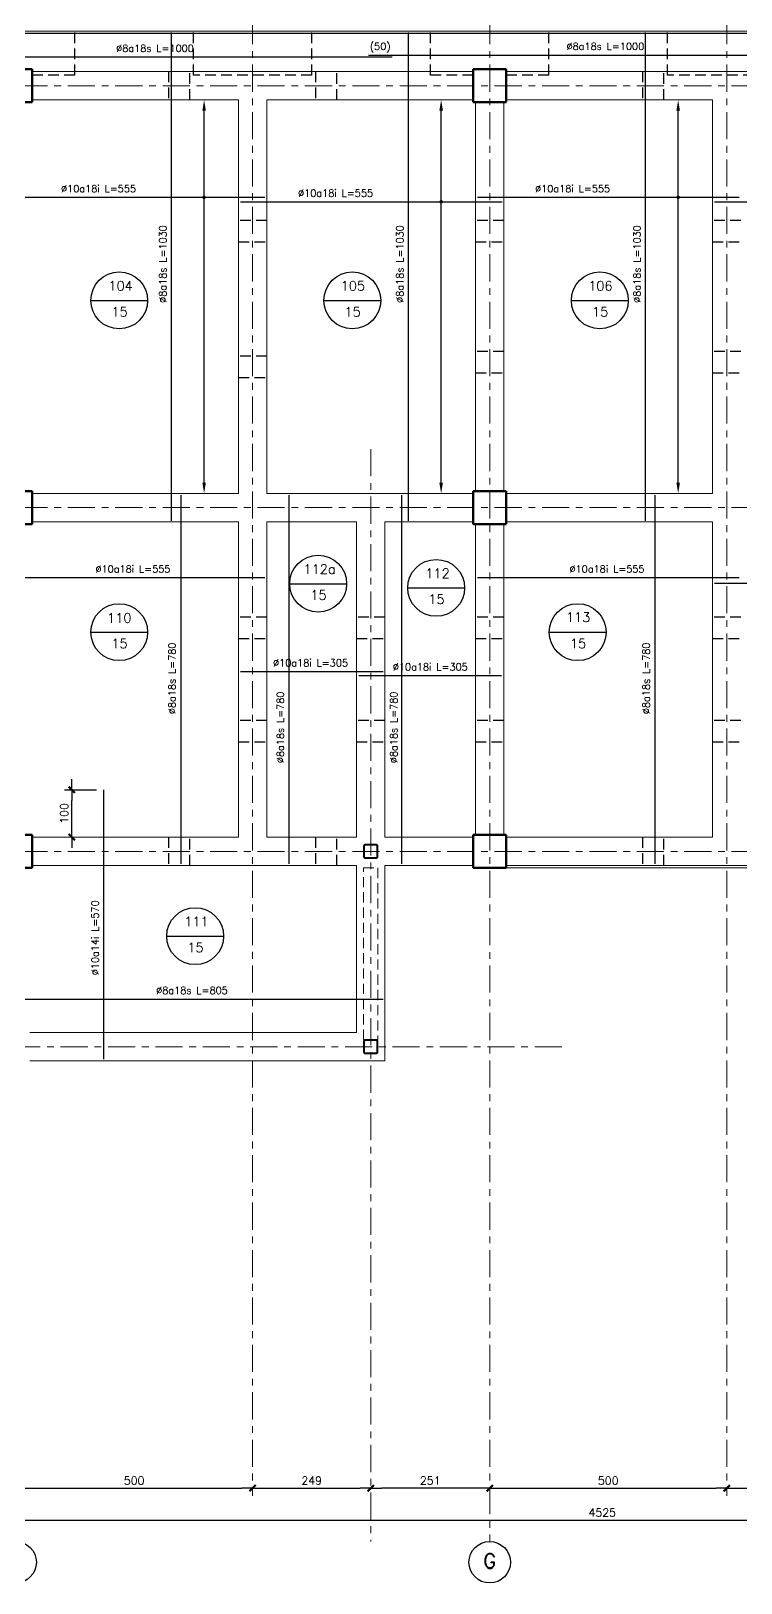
# Model space of a CAD drawing. Extents: x -4 to 6083, y -4 to 8618.
# Drawn here: x 1968 to 3465, y 3538 to 6811 of the extents above; entities that cross this region are included whole.
import ezdxf
from ezdxf.enums import TextEntityAlignment as Align
from ezdxf.xclip import XClip

# ---------------------------------------------------------------- set-up
doc = ezdxf.new("R2010")
doc.units = 0
doc.header["$LTSCALE"] = 45
doc.header["$MEASUREMENT"] = 0
doc.header["$XCLIPFRAME"] = 0
for name, pattern in [('2017_67-101$0$DASHED', [0.75, 0.5, -0.25]), ('2017_67-101$0$Grid Line', [2.2225, 1.27, -0.3175, 0.3175, -0.3175]), ('2017_67-101$0$RLE-PROYECCION', [0.71438, 0.47625, -0.23813])]:
    doc.linetypes.add(name, pattern=pattern)
doc.layers.get('0').update_dxf_attribs({"linetype": 'CONTINUOUS'})
for name, color, linetype in [('2017_67-101$0$RLA-COTAS', 2, 'CONTINUOUS'), ('2017_67-101$0$RLA-SEGMENTOS1', 2, '2017_67-101$0$DASHED'), ('fe', 7, 'CONTINUOUS'), ('RLA-COTAS1', 2, 'CONTINUOUS'), ('RLA-COTAS2', 1, 'CONTINUOUS'), ('RLA-LOSAS', 3, 'CONTINUOUS'), ('TEXTOS-SM', 3, 'CONTINUOUS')]:
    doc.layers.add(name, color=color, linetype=linetype)
for name, color, linetype, lineweight in [('2017_67-101$0$RLE-EJE', 3, 'CONTINUOUS', 25), ('2017_67-101$0$RLE-EJES', 1, '2017_67-101$0$Grid Line', 9), ('2017_67-101$0$RLE-LOSA', 3, 'CONTINUOUS', 15), ('2017_67-101$0$RLE-PILAR', 3, 'CONTINUOUS', 50), ('2017_67-101$0$RLE-PROYECCION', 2, '2017_67-101$0$RLE-PROYECCION', 15), ('2017_67-101$0$RLE-VIGA', 3, 'CONTINUOUS', 15)]:
    doc.layers.add(name, color=color, linetype=linetype, lineweight=lineweight)
doc.styles.add('2017_67-101$0$ROMAND', font='romand', dxfattribs={"height": 31.5})
doc.styles.add('2017_67-101$0$ROMANS', font='ROMANS.shx', dxfattribs={"height": 16.875})
doc.styles.add('ROMAND', font='romand', dxfattribs={"height": 31.5})
doc.styles.add('ROMANS', font='ROMANS.shx', dxfattribs={"height": 16.875})
doc.styles.add('ROMANS0', font='romans.shx')
doc.dimstyles.new('2017_67-101$0$ING-75', dxfattribs={"dimscale": 75, "dimtxt": 0.27, "dimasz": 0.3, "dimexe": 0, "dimexo": 0, "dimgap": 0.1, "dimtad": 1, "dimdec": 1, "dimzin": 12, "dimdsep": 46, "dimtxsty": '2017_67-101$0$ROMANS', "dimblk": '2017_67-101$0$TICK1', "dimblk1": '2017_67-101$0$TICK1', "dimblk2": '2017_67-101$0$TICK1', "dimcen": 0.09, "dimclrd": 2, "dimclre": 1, "dimclrt": 3, "dimadec": 0, "dimazin": 0, "dimtfac": 1, "dimtdec": 0, "dimtix": 1, "dimtmove": 2, "dimatfit": 3, "dimldrblk": '2017_67-101$0$TICK1', "dimfxl": 0, "dimfxlon": 1, "dimtolj": 1, "dimtzin": 0, "dimarcsym": 0})
doc.dimstyles.new('ING-75', dxfattribs={"dimscale": 75, "dimtxt": 0.27, "dimasz": 0.3, "dimexe": 0, "dimexo": 0, "dimgap": 0.1, "dimtad": 1, "dimdec": 1, "dimzin": 12, "dimdsep": 46, "dimtxsty": 'ROMANS', "dimblk": 'TICK1', "dimblk1": 'TICK1', "dimblk2": 'TICK1', "dimcen": 0.09, "dimclrd": 2, "dimclre": 1, "dimclrt": 3, "dimadec": 0, "dimazin": 0, "dimtfac": 1, "dimtdec": 0, "dimtix": 1, "dimtmove": 2, "dimatfit": 3, "dimldrblk": 'TICK1', "dimfxl": 0, "dimfxlon": 1, "dimtolj": 1, "dimtzin": 0, "dimarcsym": 0})

# ---------------------------------------------------------------- blocks, each defined once
blk = doc.blocks.new('2017_67-101$0$TICK1')
at = {"color": 2}
for points in [[(0, 0), (-1, 0)], [(0, 0), (1, 0)]]:
    blk.add_lwpolyline(points, dxfattribs=at)
at = {"color": 2, "const_width": 0.2}
blk.add_lwpolyline([(-0.3, -0.3), (0.3, 0.3)], dxfattribs=at)
blk = doc.blocks.new('*D80')
at = {"layer": '2017_67-101$0$RLA-COTAS', "color": 2, "lineweight": -2, "transparency": 16777216}
blk.add_line((1058.8, 532.4), (5538.8, 532.4), dxfattribs=at)
at = {"layer": '2017_67-101$0$RLA-COTAS', "color": 2, "lineweight": -2, "transparency": 16777216, "xscale": 22.5, "yscale": 22.5, "zscale": 22.5, "rotation": 180}
blk.add_blockref('2017_67-101$0$TICK1', (1036.3, 532.4), dxfattribs=at)
at = {"layer": '2017_67-101$0$RLA-COTAS', "color": 2, "lineweight": -2, "transparency": 16777216, "xscale": 22.5, "yscale": 22.5, "zscale": 22.5}
blk.add_blockref('2017_67-101$0$TICK1', (5561.3, 532.4), dxfattribs=at)
at = {"layer": '2017_67-101$0$RLA-COTAS', "color": 3, "transparency": 16777216, "insert": (3298.8, 548.4), "char_height": 16.88, "attachment_point": 5, "style": '2017_67-101$0$ROMANS'}
blk.add_mtext('\\A1;4525', dxfattribs=at)
blk = doc.blocks.new('*D85')
at = {"layer": '2017_67-101$0$RLA-COTAS', "color": 2, "lineweight": -2, "transparency": 16777216}
blk.add_line((2083.8, 599.9), (2538.8, 599.9), dxfattribs=at)
at = {"layer": '2017_67-101$0$RLA-COTAS', "color": 2, "lineweight": -2, "transparency": 16777216, "xscale": 22.5, "yscale": 22.5, "zscale": 22.5, "rotation": 180}
blk.add_blockref('2017_67-101$0$TICK1', (2061.3, 599.9), dxfattribs=at)
at = {"layer": '2017_67-101$0$RLA-COTAS', "color": 2, "lineweight": -2, "transparency": 16777216, "xscale": 22.5, "yscale": 22.5, "zscale": 22.5}
blk.add_blockref('2017_67-101$0$TICK1', (2561.3, 599.9), dxfattribs=at)
at = {"layer": '2017_67-101$0$RLA-COTAS', "color": 3, "transparency": 16777216, "insert": (2311.3, 615.9), "char_height": 16.88, "attachment_point": 5, "style": '2017_67-101$0$ROMANS'}
blk.add_mtext('\\A1;500', dxfattribs=at)
blk = doc.blocks.new('*D86')
at = {"layer": '2017_67-101$0$RLA-COTAS', "color": 2, "lineweight": -2, "transparency": 16777216}
blk.add_line((2583.8, 599.9), (2787.8, 599.9), dxfattribs=at)
at = {"layer": '2017_67-101$0$RLA-COTAS', "color": 2, "lineweight": -2, "transparency": 16777216, "xscale": 22.5, "yscale": 22.5, "zscale": 22.5, "rotation": 180}
blk.add_blockref('2017_67-101$0$TICK1', (2561.3, 599.9), dxfattribs=at)
at = {"layer": '2017_67-101$0$RLA-COTAS', "color": 2, "lineweight": -2, "transparency": 16777216, "xscale": 22.5, "yscale": 22.5, "zscale": 22.5}
blk.add_blockref('2017_67-101$0$TICK1', (2810.3, 599.9), dxfattribs=at)
at = {"layer": '2017_67-101$0$RLA-COTAS', "color": 3, "transparency": 16777216, "insert": (2685.8, 615.9), "char_height": 16.88, "attachment_point": 5, "style": '2017_67-101$0$ROMANS'}
blk.add_mtext('\\A1;249', dxfattribs=at)
blk = doc.blocks.new('*D87')
at = {"layer": '2017_67-101$0$RLA-COTAS', "color": 2, "lineweight": -2, "transparency": 16777216}
blk.add_line((3083.8, 599.9), (3538.8, 599.9), dxfattribs=at)
at = {"layer": '2017_67-101$0$RLA-COTAS', "color": 2, "lineweight": -2, "transparency": 16777216, "xscale": 22.5, "yscale": 22.5, "zscale": 22.5, "rotation": 180}
blk.add_blockref('2017_67-101$0$TICK1', (3061.3, 599.9), dxfattribs=at)
at = {"layer": '2017_67-101$0$RLA-COTAS', "color": 2, "lineweight": -2, "transparency": 16777216, "xscale": 22.5, "yscale": 22.5, "zscale": 22.5}
blk.add_blockref('2017_67-101$0$TICK1', (3561.3, 599.9), dxfattribs=at)
at = {"layer": '2017_67-101$0$RLA-COTAS', "color": 3, "transparency": 16777216, "insert": (3311.3, 615.9), "char_height": 16.88, "attachment_point": 5, "style": '2017_67-101$0$ROMANS'}
blk.add_mtext('\\A1;500', dxfattribs=at)
blk = doc.blocks.new('*D88')
at = {"layer": '2017_67-101$0$RLA-COTAS', "color": 2, "lineweight": -2, "transparency": 16777216}
blk.add_line((3583.8, 599.9), (4038.8, 599.9), dxfattribs=at)
at = {"layer": '2017_67-101$0$RLA-COTAS', "color": 2, "lineweight": -2, "transparency": 16777216, "xscale": 22.5, "yscale": 22.5, "zscale": 22.5, "rotation": 180}
blk.add_blockref('2017_67-101$0$TICK1', (3561.3, 599.9), dxfattribs=at)
at = {"layer": '2017_67-101$0$RLA-COTAS', "color": 2, "lineweight": -2, "transparency": 16777216, "xscale": 22.5, "yscale": 22.5, "zscale": 22.5}
blk.add_blockref('2017_67-101$0$TICK1', (4061.3, 599.9), dxfattribs=at)
at = {"layer": '2017_67-101$0$RLA-COTAS', "color": 3, "transparency": 16777216, "insert": (3811.3, 615.9), "char_height": 16.88, "attachment_point": 5, "style": '2017_67-101$0$ROMANS'}
blk.add_mtext('\\A1;500', dxfattribs=at)
blk = doc.blocks.new('*D121')
at = {"layer": '2017_67-101$0$RLA-COTAS', "color": 2, "lineweight": -2, "transparency": 16777216}
blk.add_line((3038.8, 599.9), (2832.8, 599.9), dxfattribs=at)
at = {"layer": '2017_67-101$0$RLA-COTAS', "color": 2, "lineweight": -2, "transparency": 16777216, "xscale": 22.5, "yscale": 22.5, "zscale": 22.5, "rotation": 180}
blk.add_blockref('2017_67-101$0$TICK1', (2810.3, 599.9), dxfattribs=at)
at = {"layer": '2017_67-101$0$RLA-COTAS', "color": 2, "lineweight": -2, "transparency": 16777216, "xscale": 22.5, "yscale": 22.5, "zscale": 22.5}
blk.add_blockref('2017_67-101$0$TICK1', (3061.3, 599.9), dxfattribs=at)
at = {"layer": '2017_67-101$0$RLA-COTAS', "color": 3, "transparency": 16777216, "insert": (2935.8, 615.9), "char_height": 16.88, "attachment_point": 5, "style": '2017_67-101$0$ROMANS'}
blk.add_mtext('\\A1;251', dxfattribs=at)
blk = doc.blocks.new('TICK1')
at = {"color": 2}
for points in [[(0, 0), (-1, 0)], [(0, 0), (1, 0)]]:
    blk.add_lwpolyline(points, dxfattribs=at)
at = {"color": 2, "const_width": 0.2}
blk.add_lwpolyline([(-0.3, -0.3), (0.3, 0.3)], dxfattribs=at)
blk = doc.blocks.new('*D13')
at = {"layer": 'RLA-COTAS1', "color": 2, "lineweight": -2, "transparency": 16777216}
blk.add_line((2053.7, 5133.3), (2053.7, 5188.3), dxfattribs=at)
at = {"layer": 'RLA-COTAS1', "color": 2, "lineweight": -2, "transparency": 16777216, "xscale": 22.5, "yscale": 22.5, "zscale": 22.5}
for p, rotation in [((2053.7, 5210.8), 90), ((2053.7, 5110.8), 270)]:
    blk.add_blockref('TICK1', p, dxfattribs=dict(at, rotation=rotation))
at = {"layer": 'RLA-COTAS1', "color": 3, "transparency": 16777216, "insert": (2037.7, 5160.8), "char_height": 16.88, "attachment_point": 5, "rotation": 90, "style": 'ROMANS'}
blk.add_mtext('\\A1;100', dxfattribs=at)
blk = doc.blocks.new('2017_67-101')
at = {"layer": '2017_67-101$0$RLA-SEGMENTOS1'}
for p, q in [((2186.32, 3580.21), (2186.32, 3673.01)), ((2436.32, 3580.21), (2436.32, 3673.01)), ((2686.32, 3580.21), (2686.32, 3673.01)), ((2936.32, 3580.21), (2936.32, 3673.01)), ((3186.32, 3580.21), (3186.32, 3673.01)), ((3436.32, 3580.21), (3436.32, 3673.01)), ((2186.32, 3580.21), (2096.32, 3580.21)), ((2383.82, 3588.02), (2383.82, 3528.02)), ((2428.82, 3528.02), (2428.82, 3588.02)), ((2686.32, 3580.21), (2436.32, 3580.21)), ((2693.82, 3588.02), (2693.82, 3528.02)), ((2738.82, 3528.02), (2738.82, 3588.08)), ((3026.32, 3580.21), (2936.32, 3580.21)), ((3186.32, 3580.21), (3096.32, 3580.21)), ((3383.82, 3588.02), (3383.82, 3528.02)), ((3428.82, 3528.02), (3428.82, 3588.02)), ((3686.27, 3580.21), (3436.32, 3580.21)), ((2591.32, 3273.86), (2531.32, 3273.86)), ((3091.32, 3273.86), (3031.32, 3273.86)), ((3591.32, 3273.86), (3531.32, 3273.86)), ((2531.32, 3228.86), (2591.32, 3228.86)), ((3031.32, 3228.86), (3091.32, 3228.86)), ((3531.32, 3228.86), (3591.32, 3228.86)), ((2591.32, 2987.19), (2531.32, 2987.19)), ((3091.32, 2997.19), (3031.32, 2997.19)), ((3591.32, 2997.19), (3531.32, 2997.19)), ((3031.32, 2952.19), (3091.32, 2952.19)), ((3531.32, 2952.19), (3591.32, 2952.19)), ((2531.32, 2942.19), (2591.32, 2942.19)), ((2591.32, 2437.18), (2531.32, 2437.18)), ((2840.32, 2437.18), (2780.32, 2437.18)), ((3091.32, 2437.18), (3031.32, 2437.18)), ((3591.32, 2437.18), (3531.32, 2437.18)), ((2531.32, 2392.18), (2591.32, 2392.18)), ((2780.32, 2392.18), (2840.32, 2392.18)), ((3031.32, 2392.18), (3091.32, 2392.18)), ((3531.32, 2392.18), (3591.32, 2392.18)), ((2591.32, 2218.85), (2531.32, 2218.85)), ((2840.32, 2218.85), (2780.32, 2218.85)), ((3091.32, 2218.85), (3031.32, 2218.85)), ((3591.32, 2218.85), (3531.32, 2218.85)), ((2531.32, 2173.85), (2591.32, 2173.85)), ((2780.32, 2173.85), (2840.32, 2173.85)), ((3031.32, 2173.85), (3091.32, 2173.85)), ((3531.32, 2173.85), (3591.32, 2173.85)), ((2383.82, 1973.02), (2383.82, 1913.02)), ((2428.82, 1913.02), (2428.82, 1973.02)), ((2693.82, 1973.02), (2693.82, 1913.02)), ((2738.82, 1913.02), (2738.82, 1973.02)), ((3383.82, 1973.02), (3383.82, 1913.02)), ((3428.82, 1913.02), (3428.82, 1973.02))]:
    blk.add_line(p, q, dxfattribs=at)
at = {"layer": '2017_67-101$0$RLE-EJE'}
for centre in [(2061.32, 443.69), (3061.32, 443.69)]:
    blk.add_circle(centre, 43.75, dxfattribs=at)
at = {"layer": '2017_67-101$0$RLE-EJES'}
for p, q in [((3061.32, 4902.6), (3061.32, 487.44)), ((2561.32, 4802.62), (2561.32, 583.7)), ((3561.32, 4802.62), (3561.32, 583.7)), ((571.32, 3558.02), (5971.34, 3558.02)), ((2810.32, 2791.32), (2810.32, 487.44)), ((571.32, 2668.02), (5971.34, 2668.02)), ((571.32, 1943.01), (5971.34, 1943.01)), ((3213.51, 1531.01), (603.51, 1531.01))]:
    blk.add_line(p, q, dxfattribs=at)
at = {"layer": '2017_67-101$0$RLE-LOSA'}
for p, q in [((1026.32, 3673.01), (4436.32, 3673.01)), ((4026.32, 1908.01), (3096.32, 1908.01))]:
    blk.add_line(p, q, dxfattribs=at)
at = {"layer": '2017_67-101$0$RLE-PILAR'}
for p, q in [((2026.32, 3593.02), (2096.32, 3593.02)), ((2096.32, 3593.02), (2096.32, 3523.02)), ((3026.32, 3593.01), (3096.32, 3593.01)), ((3026.32, 3523.01), (3026.32, 3593.01)), ((3096.32, 3593.01), (3096.32, 3523.01)), ((2096.32, 3523.02), (2026.32, 3523.02)), ((3096.32, 3523.01), (3026.32, 3523.01)), ((2026.32, 2703.02), (2096.32, 2703.02)), ((2096.32, 2703.02), (2096.32, 2633.02)), ((3026.32, 2703.02), (3096.32, 2703.02)), ((3026.32, 2633.02), (3026.32, 2703.02)), ((3096.32, 2703.02), (3096.32, 2633.02)), ((2096.32, 2633.02), (2026.32, 2633.02)), ((3096.32, 2633.02), (3026.32, 2633.02)), ((2026.32, 1978.01), (2096.32, 1978.01)), ((2096.32, 1978.01), (2096.32, 1908.01)), ((3026.32, 1978.01), (3096.32, 1978.01)), ((3026.32, 1908.01), (3026.32, 1978.01)), ((3096.32, 1978.01), (3096.32, 1908.01)), ((2096.32, 1908.01), (2026.32, 1908.01)), ((3096.32, 1908.01), (3026.32, 1908.01))]:
    blk.add_line(p, q, dxfattribs=at)
at = {"layer": '2017_67-101$0$RLE-PROYECCION'}
for p, q in [((2795.32, 1932.01), (2795.32, 1954.01)), ((2795.32, 1954.01), (2795.32, 1932.01)), ((2797.32, 1954.01), (2797.32, 1932.01)), ((2797.32, 1932.01), (2797.32, 1954.01)), ((2799.32, 1958.01), (2821.32, 1958.01)), ((2821.32, 1958.01), (2799.32, 1958.01)), ((2821.32, 1956.01), (2799.32, 1956.01)), ((2799.32, 1956.01), (2821.32, 1956.01)), ((2823.32, 1932.01), (2823.32, 1954.01)), ((2823.32, 1954.01), (2823.32, 1932.01)), ((2825.32, 1954.01), (2825.32, 1932.01)), ((2825.32, 1932.01), (2825.32, 1954.01)), ((2795.32, 1546.01), (2795.32, 1908.02)), ((2795.32, 1908.02), (2825.32, 1908.02)), ((2799.32, 1930.01), (2821.32, 1930.01)), ((2821.32, 1930.01), (2799.32, 1930.01)), ((2821.32, 1928.01), (2799.32, 1928.01)), ((2799.32, 1928.01), (2821.32, 1928.01)), ((2825.32, 1908.02), (2825.32, 1546.01)), ((2795.32, 1520.01), (2795.32, 1542.01)), ((2795.32, 1542.01), (2795.32, 1520.01)), ((2824.32, 1546.01), (2796.32, 1546.01)), ((2797.32, 1542.01), (2797.32, 1520.01)), ((2797.32, 1520.01), (2797.32, 1542.01)), ((2799.32, 1546.01), (2821.32, 1546.01)), ((2821.32, 1546.01), (2799.32, 1546.01)), ((2821.32, 1544.01), (2799.32, 1544.01)), ((2799.32, 1544.01), (2821.32, 1544.01)), ((2823.32, 1520.01), (2823.32, 1542.01)), ((2823.32, 1542.01), (2823.32, 1520.01)), ((2825.32, 1542.01), (2825.32, 1520.01)), ((2825.32, 1520.01), (2825.32, 1542.01)), ((2799.32, 1518.01), (2821.32, 1518.01)), ((2821.32, 1518.01), (2799.32, 1518.01)), ((2821.32, 1516.01), (2799.32, 1516.01)), ((2799.32, 1516.01), (2821.32, 1516.01))]:
    blk.add_line(p, q, dxfattribs=at)
at = {"layer": '2017_67-101$0$RLE-PROYECCION', "flags": 128}
for points in [[(2796.32, 1546.01), (2796.1, 1546.01), (2795.89, 1546.01), (2795.7, 1546.01), (2795.54, 1546.01), (2795.42, 1546.01), (2795.35, 1546.01), (2795.32, 1546.01)], [(2825.32, 1546.01), (2825.3, 1546.01), (2825.22, 1546.01), (2825.1, 1546.01), (2824.95, 1546.01), (2824.76, 1546.01), (2824.55, 1546.01), (2824.32, 1546.01)]]:
    blk.add_lwpolyline(points, dxfattribs=at)
at = {"layer": '2017_67-101$0$RLE-PROYECCION'}
for centre, radius, start, end in [((2799.32, 1954.01), 4, 90, 180), ((2799.32, 1954.01), 4, 90, 180), ((2799.32, 1932.01), 4, 180, 270), ((2799.32, 1932.01), 4, 180, 270), ((2799.32, 1954.01), 2, 90, 180), ((2799.32, 1954.01), 2, 90, 180), ((2799.32, 1932.01), 2, 180, 270), ((2799.32, 1932.01), 2, 180, 270), ((2821.32, 1954.01), 4, 0, 90), ((2821.32, 1954.01), 4, 0, 90), ((2821.32, 1954.01), 2, 0, 90), ((2821.32, 1954.01), 2, 0, 90), ((2821.32, 1932.01), 4, 270, 0), ((2821.32, 1932.01), 2, 270, 0), ((2821.32, 1932.01), 4, 270, 0), ((2821.32, 1932.01), 2, 270, 0), ((2799.32, 1542.01), 4, 90, 180), ((2799.32, 1542.01), 4, 90, 180), ((2799.32, 1542.01), 2, 90, 180), ((2799.32, 1542.01), 2, 90, 180), ((2821.32, 1542.01), 4, 0, 90), ((2821.32, 1542.01), 4, 0, 90), ((2821.32, 1542.01), 2, 0, 90), ((2821.32, 1542.01), 2, 0, 90), ((2799.32, 1520.01), 4, 180, 270), ((2799.32, 1520.01), 4, 180, 270), ((2799.32, 1520.01), 2, 180, 270), ((2799.32, 1520.01), 2, 180, 270), ((2821.32, 1520.01), 4, 270, 0), ((2821.32, 1520.01), 2, 270, 0), ((2821.32, 1520.01), 4, 270, 0), ((2821.32, 1520.01), 2, 270, 0)]:
    blk.add_arc(centre, radius, start, end, dxfattribs=at)
at = {"layer": '2017_67-101$0$RLE-VIGA'}
for p, q in [((2096.32, 3588.02), (3026.32, 3588.02)), ((3096.32, 3588.02), (4026.32, 3588.02)), ((2096.32, 3528.02), (2531.32, 3528.02)), ((2531.32, 3528.02), (2531.32, 2698.02)), ((2591.32, 3528.02), (3026.32, 3528.02)), ((2591.32, 3528.02), (2591.32, 2698.02)), ((3031.32, 3523.01), (3031.32, 2703.02)), ((3091.32, 3523.01), (3091.32, 2703.02)), ((3096.32, 3528.02), (3531.32, 3528.02)), ((3531.32, 3528.02), (3531.32, 2698.02)), ((2096.32, 2698.02), (2531.32, 2698.02)), ((2591.32, 2698.02), (3026.32, 2698.02)), ((3096.32, 2698.02), (3531.32, 2698.02)), ((2096.32, 2638.02), (2531.32, 2638.02)), ((2531.32, 2638.02), (2531.32, 1973.02)), ((2591.32, 2638.02), (2780.32, 2638.02)), ((2591.32, 2638.02), (2591.32, 1973.02)), ((2780.32, 1973.02), (2780.32, 2638.02)), ((2840.32, 1973.02), (2840.32, 2638.02)), ((2840.32, 2638.02), (3026.32, 2638.02)), ((3031.32, 2633.02), (3031.32, 1978.01)), ((3091.32, 2633.02), (3091.32, 1978.01)), ((3096.32, 2638.02), (3531.32, 2638.02)), ((3531.32, 2638.02), (3531.32, 1973.02)), ((2096.32, 1973.02), (2531.32, 1973.02)), ((2591.32, 1973.02), (2780.32, 1973.02)), ((2840.32, 1973.02), (3026.32, 1973.02)), ((3096.32, 1973.02), (3531.32, 1973.02)), ((2096.32, 1913.02), (2780.32, 1913.02)), ((2780.32, 1561.01), (2780.32, 1913.02)), ((2840.32, 1501.01), (2840.32, 1913.02)), ((2840.32, 1913.02), (3026.32, 1913.02)), ((3096.32, 1913.02), (4026.32, 1913.02)), ((2780.32, 1561.01), (2091.32, 1561.01)), ((2840.32, 1501.01), (2091.32, 1501.01))]:
    blk.add_line(p, q, dxfattribs=at)
at = {"layer": '2017_67-101$0$RLE-EJE', "color": 5, "insert": (3061.33, 462.01), "char_height": 31.25, "width": 1, "attachment_point": 2, "line_spacing_factor": 0.941778, "style": '2017_67-101$0$ROMAND'}
blk.add_mtext('G', dxfattribs=at)
at = {"layer": '2017_67-101$0$RLA-COTAS'}
for base, p1, p2, picture, middle in [((2561.32, 599.94), (2061.32, 607.44), (2561.32, 607.44), '*D85', (2311.32, 615.88)), ((2810.32, 599.94), (2561.32, 607.44), (2810.32, 607.44), '*D86', (2685.82, 615.88)), ((3561.32, 599.94), (3061.32, 607.44), (3561.32, 607.44), '*D87', (3311.32, 615.88)), ((4061.32, 599.94), (3561.32, 607.44), (4061.32, 607.44), '*D88', (3811.32, 615.88)), ((5561.32, 532.44), (1036.32, 539.94), (5561.32, 539.94), '*D80', (3298.82, 548.38))]:
    dim = blk.add_linear_dim(base=base, p1=p1, p2=p2, dimstyle='2017_67-101$0$ING-75', override={"dimexe": 0, "dimexo": 0, "dimdec": 1, "dimfxl": 0, "dimfxlon": 1}, dxfattribs=at)
    dim.commit()
    dim.dimension.update_dxf_attribs({"geometry": picture, "text_midpoint": middle})
dim = blk.add_linear_dim(base=(2810.32, 599.94), p1=(3061.32, 607.44), p2=(2810.32, 607.44), angle=180, dimstyle='2017_67-101$0$ING-75', override={"dimexe": 0, "dimexo": 0, "dimdec": 1, "dimfxl": 0, "dimfxlon": 1}, dxfattribs=at)
dim.commit()
dim.dimension.update_dxf_attribs({"geometry": '*D121', "text_midpoint": (2935.82, 615.88)})

msp = doc.modelspace()

# ---------------------------------------------------------------- linework, layer by layer
at = {"layer": 'fe', "color": 6}
msp.add_line((2746.33, 6805.8), (2636.33, 6805.8), dxfattribs=at)
at = {"layer": 'fe'}
for points in [[(1746.33, 6806.8), (2746.33, 6806.8)], [(2263.99, 5778.26), (2263.99, 6808.26)], [(2636.33, 6806.8), (3636.33, 6806.8)], [(2763.99, 5778.26), (2763.99, 6808.26)], [(3263.99, 5778.26), (3263.99, 6808.26)], [(1729.33, 6756.42), (2729.33, 6756.42)], [(2679.33, 6760.42), (3679.33, 6760.42)], [(1909.33, 6460.34), (2461.33, 6460.34)], [(2409.33, 6450.97), (2961.33, 6450.97)], [(2909.33, 6460.34), (3461.33, 6460.34)], [(3409.33, 6450.97), (3961.33, 6450.97)], [(2283.52, 5831.82), (2283.52, 5054.82)], [(2511.64, 5831.82), (2511.64, 5054.82)], [(2749, 5831.82), (2749, 5054.82)], [(3283.52, 5831.82), (3283.52, 5054.82)], [(1909.33, 5658.2), (2461.33, 5658.2)], [(2909.33, 5658.2), (3461.33, 5658.2)], [(3409.33, 5646.55), (3961.33, 5646.55)], [(2409.33, 5460.27), (2710.33, 5460.27)], [(2658.97, 5451.83), (2959.97, 5451.83)], [(2121.17, 4642.8), (2121.17, 5210.82)], [(1909.33, 4769.29), (2710.33, 4769.29)]]:
    msp.add_lwpolyline(points, dxfattribs=at)
at = {"layer": 'fe', "color": 1}
for points in [[(2332.89, 5858.32), (2332.89, 6643.32)], [(2832.89, 5858.32), (2832.89, 6643.32)], [(3332.89, 5858.32), (3332.89, 6643.32)]]:
    msp.add_lwpolyline(points, dxfattribs=at)
at = {"layer": 'fe', "const_width": 3.75}
for points in [[(2331.01, 6460.34, 1), (2334.76, 6460.34, 1)], [(2831.01, 6450.97, 1), (2834.76, 6450.97, 1)], [(3331.01, 6460.34, 1), (3334.76, 6460.34, 1)]]:
    msp.add_lwpolyline(points, format="xyb", close=True, dxfattribs=at)
at = {"layer": 'fe', "color": 2}
for points in [[(2329.14, 6643.32), (2332.89, 6665.82), (2336.64, 6643.32)], [(2829.14, 6643.32), (2832.89, 6665.82), (2836.64, 6643.32)], [(3329.14, 6643.32), (3332.89, 6665.82), (3336.64, 6643.32)], [(2329.14, 5858.32), (2332.89, 5835.82), (2336.64, 5858.32)], [(2829.14, 5858.32), (2832.89, 5835.82), (2836.64, 5858.32)], [(3329.14, 5858.32), (3332.89, 5835.82), (3336.64, 5858.32)]]:
    msp.add_solid(points, dxfattribs=at)
at = {"layer": 'RLA-COTAS2'}
msp.add_line((2038.67, 5210.82), (2106.17, 5210.82), dxfattribs=at)
at = {"layer": 'RLA-LOSAS'}
for p, q in [((2093.82, 6242.9), (2213.82, 6242.9)), ((2585.49, 6242.9), (2705.49, 6242.9)), ((3107.61, 6242.9), (3227.61, 6242.9)), ((2513.52, 5645.39), (2633.52, 5645.39)), ((2762.46, 5636.58), (2882.46, 5636.58)), ((2093.82, 5543.14), (2213.82, 5543.14)), ((3060.99, 5543.14), (3180.99, 5543.14)), ((2254.06, 4901.96), (2374.06, 4901.96))]:
    msp.add_line(p, q, dxfattribs=at)
for centre in [(2153.82, 6242.9), (2645.49, 6242.9), (3167.61, 6242.9), (2573.52, 5645.39), (2822.46, 5636.58), (2153.82, 5543.14), (3120.99, 5543.14), (2314.06, 4901.96)]:
    msp.add_circle(centre, 60, dxfattribs=at)

# ---------------------------------------------------------------- block references
at = {"layer": 'fe'}
ref = msp.add_blockref('2017_67-101', (-125.99, 3137.79), dxfattribs=at)
XClip(ref).set_block_clipping_path([(463.7436510171, 382.3966468898), (6063.513371113, 4992.3775595206)])

# ---------------------------------------------------------------- texts
at = {"layer": 'fe', "color": 9, "style": 'ROMANS0'}
msp.add_text('(50)', height=15, dxfattribs=at).set_placement((2704.33, 6771.09), align=Align.CENTER)
at = {"layer": 'RLA-LOSAS', "char_height": 20, "width": 1, "attachment_point": 2, "line_spacing_factor": 0.941778, "style": 'ROMAND'}
for s, insert in [('104', (2156.7, 6283.69)), ('105', (2646.7, 6283.69)), ('106', (3168.88, 6283.69)), ('15', (2154.4, 6228.95)), ('15', (2646.07, 6228.95)), ('15', (3168.19, 6228.95)), ('112a', (2576.47, 5686.18)), ('112', (2825.4, 5677.37)), ('15', (2574.1, 5631.44)), ('15', (2823.04, 5622.63)), ('110', (2154.06, 5583.15)), ('113', (3121.86, 5584.62)), ('15', (2154.4, 5529.2)), ('15', (3121.57, 5529.2)), ('111', (2316.63, 4942.75)), ('15', (2314.64, 4888.01))]:
    msp.add_mtext(s, dxfattribs=dict(at, insert=insert))
at = {"layer": 'TEXTOS-SM', "style": 'ROMANS0'}
for s, p in [('%%C8a18s L=1000', (2229.33, 6767.09)), ('%%C8a18s L=1000', (3179.33, 6771.09)), ('%%C10a18i L=305', (2557.33, 5470.94)), ('%%C10a18i L=305', (2810.07, 5462.5)), ('%%C8a18s L=805', (2307.33, 4779.95))]:
    msp.add_text(s, height=15, dxfattribs=at).set_placement(p, align=Align.CENTER)
for s, rotation, p in [('%%C10a18i L=555', 360, (2110.18, 6471.01)), ('%%C10a18i L=555', 360, (3110.18, 6471.01)), ('%%C10a18i L=555', 360, (2610.18, 6461.64)), ('%%C8a18s L=1030', 90, (2253.32, 6319.55)), ('%%C8a18s L=1030', 90, (2753.32, 6319.55)), ('%%C8a18s L=1030', 90, (3253.32, 6319.55)), ('%%C10a18i L=555', 360, (2182.83, 5668.87)), ('%%C10a18i L=555', 360, (3182.83, 5668.87)), ('%%C8a18s L=780', 90, (2272.85, 5445.82)), ('%%C8a18s L=780', 90, (3272.85, 5445.82)), ('%%C8a18s L=780', 90, (2500.97, 5342.26)), ('%%C8a18s L=780', 90, (2740.52, 5342.26)), ('%%C10a14i L=570', 90, (2110.5, 4898.43))]:
    msp.add_text(s, height=15, rotation=rotation, dxfattribs=at).set_placement(p, align=Align.CENTER)

# ---------------------------------------------------------------- dimensions: what is measured, and where the dimension line sits
at = {"layer": 'RLA-COTAS1'}
dim = msp.add_linear_dim(base=(2053.67, 5210.82), p1=(2130.68, 5110.82), p2=(2130.68, 5210.82), angle=90, dimstyle='ING-75', dxfattribs=at)
dim.commit()
dim.dimension.update_dxf_attribs({"geometry": '*D13', "text_midpoint": (2037.73, 5160.82)})

doc.saveas('drawing.dxf')
